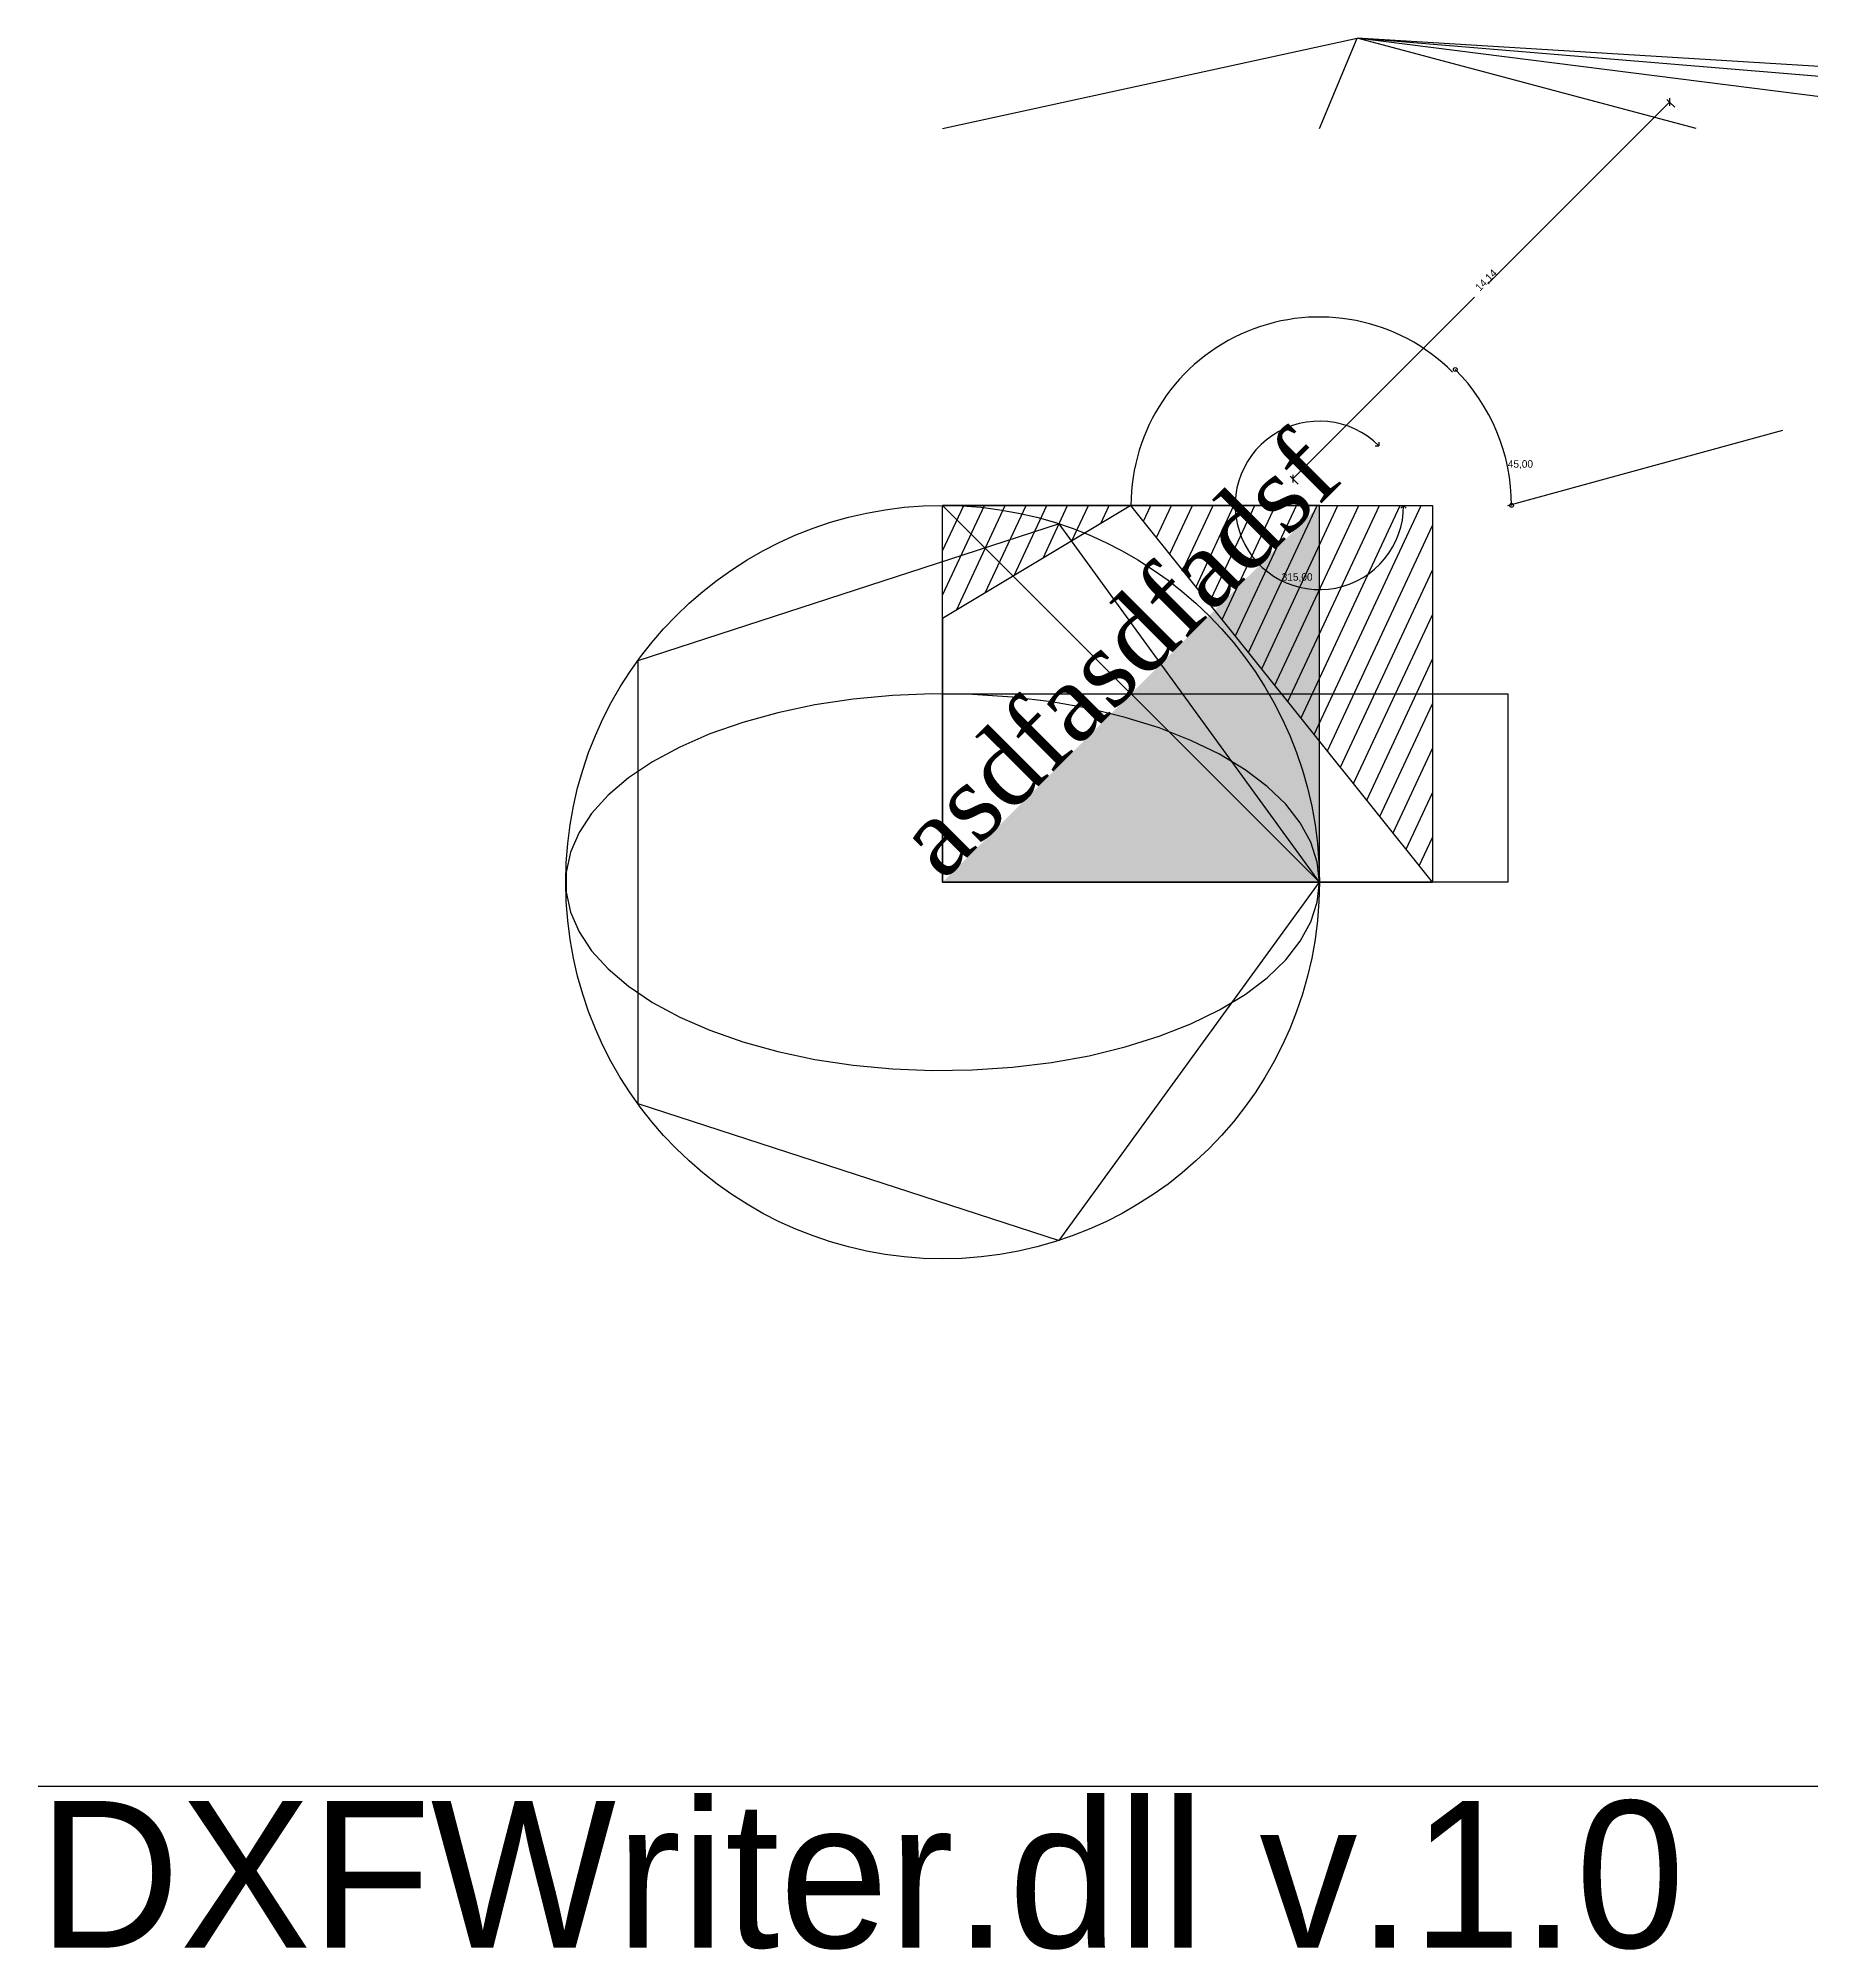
# Model space of a CAD drawing. Extents: x -24 to 50, y -28.3 to 22.4.
# Drawn here: x -24 to 23, y -28.3 to 22.4 of the extents above; entities that cross this region are included whole.
import ezdxf

# ---------------------------------------------------------------- set-up
doc = ezdxf.new("R2010")
doc.units = 0
doc.header["$MEASUREMENT"] = 0
doc.layers.get('0').update_dxf_attribs({"color": 255, "linetype": 'CONTINUOUS'})
doc.styles.add('FONT2', font='Times New Roman')

msp = doc.modelspace()

# ---------------------------------------------------------------- linework, layer by layer
at = {"color": 2, "linetype": 'CONTINUOUS'}
for p, q in [((0, 20), (11, 22.4)), ((10, 20), (11, 22.4)), ((20, 20), (11, 22.4)), ((30, 20), (11, 22.4)), ((40, 20), (11, 22.4)), ((50, 20), (11, 22.4)), ((15, 10), (22.3, 12))]:
    msp.add_line(p, q, dxfattribs=at)
at = {"color": 3, "linetype": 'CONTINUOUS'}
for p, q in [((19.293, 20.807), (19.293, 20.607)), ((14.47, 15.884), (19.293, 20.707)), ((19.222, 20.778), (19.293, 20.707)), ((19.434, 20.566), (19.293, 20.707)), ((19.505, 20.495), (19.505, 20.495)), ((9.293, 10.707), (14.116, 15.53)), ((11.581, 11.681), (11.581, 11.581)), ((11.481, 11.581), (11.581, 11.581)), ((9.222, 10.778), (9.293, 10.707)), ((9.293, 10.807), (9.293, 10.607)), ((9.434, 10.566), (9.293, 10.707)), ((9.505, 10.495), (9.505, 10.495)), ((0, 0), (0, 10)), ((0, 10), (13, 10)), ((0, 7.614), (1.112, 10)), ((0, 8.798), (0.561, 10)), ((0, 9.981), (0.009, 10)), ((0.368, 7.221), (1.664, 10)), ((1.134, 7.681), (2.216, 10)), ((1.9, 8.14), (2.767, 10)), ((2.666, 8.6), (3.319, 10)), ((3.432, 9.059), (3.871, 10)), ((4.198, 9.519), (4.423, 10)), ((4.964, 9.979), (4.974, 10)), ((5.332, 9.585), (5.526, 10)), ((5.681, 9.149), (6.078, 10)), ((6.029, 8.713), (6.629, 10)), ((6.378, 8.278), (7.181, 10)), ((6.726, 7.842), (7.733, 10)), ((7.075, 7.406), (8.284, 10)), ((7.423, 6.971), (8.836, 10)), ((7.772, 6.535), (9.388, 10)), ((8.121, 6.099), (9.939, 10)), ((8.469, 5.664), (10.491, 10)), ((8.818, 5.228), (11.043, 10)), ((9.166, 4.792), (11.594, 10)), ((9.515, 4.357), (12.146, 10)), ((9.863, 3.921), (12.698, 10)), ((12.165, 9.929), (12.236, 10)), ((12.307, 9.929), (12.236, 10)), ((13, 10), (13, 0)), ((10.212, 3.485), (13, 9.465)), ((10.56, 3.05), (13, 8.282)), ((10.909, 2.614), (13, 7.099)), ((0, 6.431), (0, 6.431)), ((11.257, 2.178), (13, 5.916)), ((11.606, 1.743), (13, 4.732)), ((0, 4.065), (0, 4.065)), ((11.954, 1.307), (13, 3.549)), ((12.303, 0.871), (13, 2.366)), ((12.651, 0.436), (13, 1.183)), ((13, 0), (0, 0)), ((1.966, 0), (1.966, 0)), ((7.483, 0), (7.483, 0)), ((9.138, 0), (9.138, 0)), ((11.345, 0), (11.345, 0))]:
    msp.add_line(p, q, dxfattribs=at)
at = {"color": 1, "linetype": 'CONTINUOUS'}
msp.add_line((-24, -24, -24), (50, -24, 24), dxfattribs=at)
at = {"color": 255}
for points in [[(10, 10), (0, 10), (10, 0), (10, 10)], [(10, 0), (3.09, 9.511), (-8.09, 5.878), (-8.09, -5.878), (3.09, -9.511)], [(10, 0), (9.943, 0.531), (9.774, 1.057), (9.494, 1.57), (9.106, 2.066), (8.616, 2.538), (8.027, 2.982), (7.348, 3.392), (6.585, 3.763), (5.748, 4.092), (4.846, 4.374), (3.888, 4.607), (2.887, 4.787), (1.853, 4.913), (0.798, 4.984), (-0.266, 4.998), (-1.327, 4.956), (-2.373, 4.857), (-3.392, 4.704), (-4.373, 4.497), (-5.304, 4.239), (-6.175, 3.933), (-6.976, 3.582), (-7.698, 3.191), (-8.333, 2.764), (-8.874, 2.305), (-9.313, 1.821), (-9.648, 1.316), (-9.873, 0.795), (-9.986, 0.266), (-9.986, -0.266), (-9.873, -0.795), (-9.648, -1.316), (-9.313, -1.821), (-8.874, -2.305), (-8.333, -2.764), (-7.698, -3.191), (-6.976, -3.582), (-6.175, -3.933), (-5.304, -4.239), (-4.373, -4.497), (-3.392, -4.704), (-2.373, -4.857), (-1.327, -4.956), (-0.266, -4.998), (0.798, -4.984), (1.853, -4.913), (2.887, -4.787), (3.888, -4.607), (4.846, -4.374), (5.748, -4.092), (6.585, -3.763), (7.348, -3.392), (8.027, -2.982), (8.616, -2.538), (9.106, -2.066), (9.494, -1.57), (9.774, -1.057), (9.943, -0.531), (10, 0), (10, 0)], [(0, 0), (0, 5), (15, 5), (15, 0)]]:
    msp.add_lwpolyline(points, close=True, dxfattribs=at)
at = {"color": 3}
msp.add_lwpolyline([(0, 0), (13, 0), (5, 10), (0, 7)], close=True, dxfattribs=at)
at = {"color": 3, "linetype": 'CONTINUOUS'}
for centre in [(13.606, 13.606), (15.099, 10)]:
    msp.add_circle(centre, 0.05, dxfattribs=at)
at = {"color": 255, "linetype": 'CONTINUOUS'}
msp.add_circle((0, 0), 10, dxfattribs=at)
at = {"color": 5, "linetype": 'CONTINUOUS'}
msp.add_arc((10, 10), 5, 45, 180, dxfattribs=at)
at = {"color": 3, "linetype": 'CONTINUOUS'}
for radius, start, end in [(5.099, 0, 45), (2.236, 405, 0)]:
    msp.add_arc((10, 10), radius, start, end, dxfattribs=at)
msp.add_point((10, 10), dxfattribs=at)
at = {"color": 1, "linetype": 'CONTINUOUS'}
msp.add_solid([(0, 0), (10, 0), (10, 10), (10, 0)], dxfattribs=at)

# ---------------------------------------------------------------- texts
at = {"color": 3}
msp.add_text('14,14', height=0.2, rotation=45, dxfattribs=at).set_placement((14.258, 15.672))
at = {"color": 255, "style": 'FONT2'}
msp.add_text('asdfasdfadsf', height=2, rotation=45, dxfattribs=at).set_placement((0, 0))
at = {"color": 3}
for s, p in [('45,00', (15, 11)), ('315,00', (9, 8))]:
    msp.add_text(s, height=0.2, dxfattribs=at).set_placement(p)
at = {"color": 1}
msp.add_text('DXFWriter.dll v.1.0', height=3.89474, dxfattribs=at).set_placement((-24, -28.284, -24))

doc.saveas('drawing.dxf')
